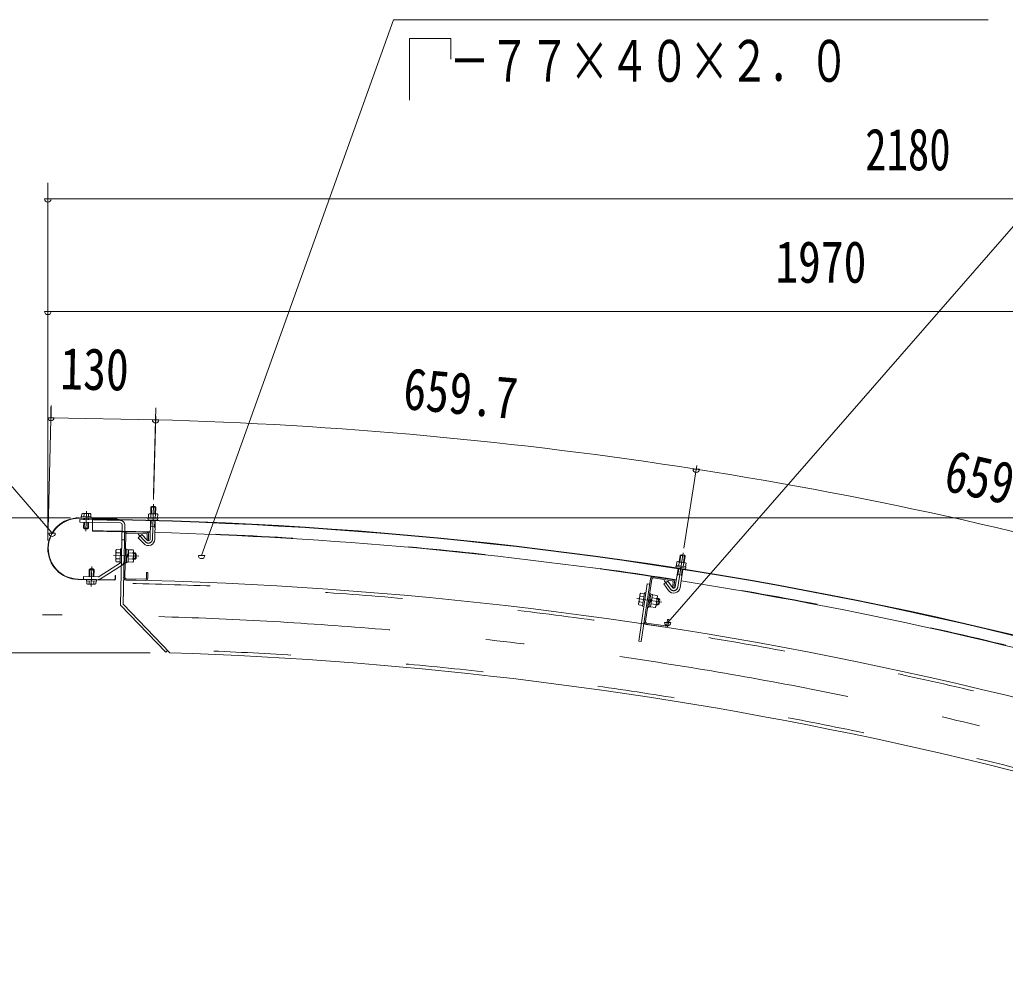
# Model space of a CAD drawing. Units: millimetres, scale not verified, with parts at other scales. Extents: x -25339 to 25345, y -10500 to 10500.
# Drawn here: x 15122 to 18187, y 5189 to 8190 of the extents above; entities that cross this region are included whole.
import ezdxf
from ezdxf.enums import TextEntityAlignment as Align

# ---------------------------------------------------------------- set-up
doc = ezdxf.new("R2010")
doc.units = ezdxf.units.MM
doc.header["$LTSCALE"] = 60
doc.linetypes.add('USER2', pattern=[10, 4, -6])
doc.linetypes.add('USER3', pattern=[24, 12, -5, 2, -5])
for name, color, linetype, lineweight in [('0-6_2-02BOLD', 7, 'Continuous', 18), ('0-7_2-12HIDDEN', 3, 'USER2', 18), ('0-8_2-22CENTER', 3, 'USER3', 18), ('0-9_2-42THIN', 4, 'Continuous', 18), ('0-A_2-52DIM', 3, 'Continuous', 18)]:
    doc.layers.add(name, color=color, linetype=linetype, lineweight=lineweight)
doc.styles.add('ＭＳ ゴシック', font='')
doc.styles.get('ＭＳ ゴシック').set_extended_font_data('MS Gothic')

msp = doc.modelspace()

# ---------------------------------------------------------------- linework, layer by layer
at = {"layer": '0-6_2-02BOLD'}
for p, q in [((15321.49, 6652.54), (15321.32, 6643.81)), ((15335.92, 6652.25), (15335.75, 6643.52)), ((15340.98, 6653.41), (15343.14, 6652.11)), ((15343.14, 6652.11), (15342.96, 6643.37)), ((15521.93, 6651.83), (15521.63, 6640.6)), ((15524.15, 6653.04), (15521.93, 6651.83)), ((15529.15, 6651.64), (15528.84, 6640.41)), ((15528.9, 6652.91), (15529.44, 6673.27)), ((15532.01, 6675.71), (15529.44, 6673.27)), ((15544.44, 6672.87), (15529.44, 6673.27)), ((15542.01, 6675.44), (15532.01, 6675.71)), ((15544.44, 6672.87), (15542.01, 6675.44)), ((15543.89, 6652.51), (15544.44, 6672.87)), ((15306.68, 6638.85), (15423.41, 6636.51)), ((15423.44, 6637.76), (15306.71, 6640.1)), ((15308.35, 6634.81), (15308.19, 6626.82)), ((15435.17, 6624.28), (15308.19, 6626.82)), ((15435.33, 6632.27), (15308.35, 6634.81)), ((15312.91, 6643.98), (15312.83, 6639.98)), ((15344.15, 6643.35), (15312.91, 6643.98)), ((15320.34, 6608.82), (15320.69, 6626.57)), ((15320.85, 6634.56), (15320.93, 6638.56)), ((15335.33, 6608.52), (15335.69, 6626.27)), ((15335.85, 6634.26), (15335.93, 6638.26)), ((15344.15, 6643.35), (15344.08, 6639.35)), ((15348.39, 6636.12), (15347.93, 6598.63)), ((15423.44, 6637.76), (15423.41, 6636.51)), ((15520.44, 6640.63), (15520.34, 6636.88)), ((15520.34, 6636.88), (15551.58, 6636.04)), ((15520.44, 6640.63), (15551.68, 6639.79)), ((15521.53, 6636.85), (15521.42, 6632.85)), ((15521.42, 6632.85), (15550.28, 6632.08)), ((15526.78, 6573.88), (15528.32, 6631.41)), ((15541.77, 6573.48), (15543.32, 6631.01)), ((15543.58, 6651.25), (15543.28, 6640.02)), ((15550.39, 6636.08), (15550.28, 6632.08)), ((15551.68, 6639.79), (15551.58, 6636.04)), ((15322.79, 6606.27), (15320.34, 6608.82)), ((15335.33, 6608.52), (15320.34, 6608.82)), ((15322.79, 6606.27), (15332.78, 6606.07)), ((15335.33, 6608.52), (15332.78, 6606.07)), ((15440.07, 6619.18), (15435.06, 6368.91)), ((15448.07, 6619.02), (15443.12, 6372.07)), ((15455.54, 6592.86), (15514.53, 6591.68)), ((15455.62, 6596.86), (15514.61, 6595.68)), ((15527.83, 6612.99), (15542.82, 6612.59)), ((15447.12, 6572.03), (15439.12, 6572.19)), ((15451.46, 6588.94), (15448.78, 6454.97)), ((15500.95, 6588.71), (15490.06, 6578.39)), ((15507.26, 6560.25), (15490.06, 6578.39)), ((15518.15, 6570.57), (15500.95, 6588.71)), ((15518.45, 6587.6), (15518.11, 6570.61)), ((15518.11, 6570.61), (15522.11, 6570.53)), ((15522.45, 6587.52), (15522.11, 6570.53)), ((15420.7, 6538.3), (15422.49, 6541.28)), ((15422.31, 6531.9), (15434.32, 6531.66)), ((15422.49, 6541.28), (15434.5, 6541.04)), ((15434.55, 6543.52), (15433.7, 6501.03)), ((15434.55, 6543.52), (15438.55, 6543.44)), ((15454.55, 6543.12), (15450.55, 6543.2)), ((15454.55, 6543.12), (15453.7, 6500.63)), ((15473.81, 6530.87), (15459.31, 6531.16)), ((15474, 6540.25), (15459.5, 6540.53)), ((15475.69, 6537.2), (15474, 6540.25)), ((15480.57, 6531.35), (15475.57, 6531.45)), ((15480.57, 6531.35), (15480.17, 6511.35)), ((15480.57, 6531.35), (15484.24, 6527.52)), ((15368.65, 6457.41), (15435.46, 6500.04)), ((15421.93, 6513.14), (15433.94, 6512.9)), ((15433.7, 6501.03), (15437.7, 6500.95)), ((15453.7, 6500.63), (15449.7, 6500.71)), ((15453.73, 6502.38), (15458.73, 6502.28)), ((15459.12, 6521.78), (15454.03, 6516.88)), ((15454.12, 6521.88), (15459.22, 6526.78)), ((15473.44, 6512.11), (15458.94, 6512.4)), ((15480.17, 6511.35), (15475.17, 6511.45)), ((15483.99, 6515.03), (15480.17, 6511.35)), ((15483.99, 6515.03), (15484.24, 6527.52)), ((17168.05, 6504.17), (17192.25, 6500.37)), ((17172.83, 6502.15), (17171.09, 6491.04)), ((17172.74, 6503.44), (17175.9, 6523.56)), ((17178.76, 6525.65), (17175.9, 6523.56)), ((17190.72, 6521.24), (17175.9, 6523.56)), ((17188.64, 6524.09), (17178.76, 6525.65)), ((17187.09, 6499.91), (17185.34, 6488.81)), ((17187.56, 6501.11), (17190.72, 6521.24)), ((17190.72, 6521.24), (17188.64, 6524.09)), ((17192.25, 6500.37), (17194.21, 6498.79)), ((17194.21, 6498.79), (17192.47, 6487.69)), ((15337.74, 6478.95), (15337.31, 6457.2)), ((15337.74, 6478.95), (15340.29, 6481.39)), ((15337.74, 6478.95), (15352.74, 6478.64)), ((15350.29, 6481.19), (15340.29, 6481.39)), ((15372.96, 6450.67), (15439.76, 6493.3)), ((15516.11, 6470.63), (15515.77, 6453.63)), ((15516.11, 6470.63), (15520.11, 6470.55)), ((15520.11, 6470.55), (15519.77, 6453.55)), ((17160.48, 6425.33), (17169.41, 6482.19)), ((17162.78, 6492.35), (17162.2, 6488.64)), ((17162.2, 6488.64), (17193.07, 6483.8)), ((17163.37, 6488.46), (17162.75, 6484.51)), ((17162.75, 6484.51), (17191.27, 6480.03)), ((17175.3, 6423.01), (17184.23, 6479.87)), ((17191.89, 6483.98), (17191.27, 6480.03)), ((15302.88, 6448.64), (15415.86, 6446.38)), ((15302.9, 6449.89), (15415.88, 6447.63)), ((15319.81, 6457.55), (15319.65, 6449.55)), ((15365.87, 6456.63), (15319.81, 6457.55)), ((15328.92, 6444.11), (15329, 6448.11)), ((15328.92, 6444.11), (15360.16, 6443.49)), ((15329.93, 6435.35), (15330.11, 6444.09)), ((15337.15, 6435.21), (15337.32, 6443.95)), ((15351.58, 6434.92), (15351.76, 6443.66)), ((15360.16, 6443.49), (15360.24, 6447.49)), ((15418.66, 6461.32), (15418.43, 6450.08)), ((15418.66, 6461.32), (15419.91, 6461.3)), ((15419.91, 6461.3), (15419.68, 6450.05)), ((15452.62, 6446.89), (15511.61, 6445.71)), ((15452.7, 6450.89), (15511.69, 6449.71)), ((17083.77, 6450.55), (17054.56, 6255.72)), ((17087.73, 6449.95), (17067.86, 6317.43)), ((17092.28, 6453.31), (17150.63, 6444.56)), ((17092.87, 6457.27), (17151.22, 6448.52)), ((17136.78, 6443.36), (17124.65, 6434.53)), ((17151.5, 6423.16), (17136.78, 6443.36)), ((17153.99, 6440.02), (17151.47, 6423.2)), ((17157.95, 6439.42), (17155.43, 6422.61)), ((17166.55, 6463.98), (17181.37, 6461.66)), ((15332.09, 6434.05), (15329.93, 6435.35)), ((17065.12, 6407.08), (17069.08, 6406.49)), ((17139.38, 6414.32), (17124.65, 6434.53)), ((17151.47, 6423.2), (17155.43, 6422.61)), ((17050.71, 6403.68), (17046.04, 6372.53)), ((17048.7, 6378.57), (17060.58, 6376.79)), ((17051.49, 6397.13), (17063.36, 6395.34)), ((17084.9, 6404.11), (17078.6, 6362.08)), ((17084.9, 6404.11), (17080.95, 6404.71)), ((17086.7, 6382.36), (17081.01, 6378.15)), ((17081.75, 6383.1), (17087.44, 6387.3)), ((17102.44, 6389.48), (17088.09, 6391.64)), ((17105.1, 6395.52), (17100.43, 6364.37)), ((17109.19, 6389.09), (17104.25, 6389.84)), ((17109.19, 6389.09), (17112.35, 6384.83)), ((17110.49, 6372.47), (17112.35, 6384.83)), ((15588.76, 6220.48), (15443.12, 6372.07)), ((17046.04, 6372.53), (17047.32, 6369.29)), ((17047.32, 6369.29), (17059.19, 6367.51)), ((17078.6, 6362.08), (17074.64, 6362.68)), ((17078.86, 6363.82), (17083.8, 6363.07)), ((17098.26, 6361.65), (17083.91, 6363.8)), ((17099.65, 6370.93), (17085.31, 6373.08)), ((17100.43, 6364.37), (17098.26, 6361.65)), ((17110.49, 6372.47), (17106.23, 6369.32)), ((17136.64, 6324.31), (17134.12, 6307.5)), ((17136.64, 6324.31), (17140.59, 6323.72)), ((17140.59, 6323.72), (17138.07, 6306.9)), ((17070.63, 6308.93), (17128.98, 6300.18)), ((17071.22, 6312.89), (17129.57, 6304.13))]:
    msp.add_line(p, q, dxfattribs=at)
for points in [[(15340.98, 6653.41), (15316.49, 6653.9), (15314.28, 6652.69), (15314.1, 6643.95)], [(15524.15, 6653.04), (15548.64, 6652.38), (15550.79, 6651.06), (15550.49, 6639.82)], [(15420.7, 6538.3), (15420.07, 6506.8), (15421.75, 6503.76), (15433.75, 6503.52)], [(15454.52, 6541.37), (15459.51, 6541.27), (15458.73, 6502.28)], [(15475.69, 6537.2), (15475.05, 6505.71), (15473.25, 6502.72), (15458.75, 6503.01)], [(17168.05, 6504.17), (17165.7, 6503.27), (17163.95, 6492.16)], [(15350.29, 6481.19), (15352.74, 6478.64), (15352.3, 6456.9)], [(17162.78, 6492.35), (17193.65, 6487.5), (17193.07, 6483.8)], [(15332.09, 6434.05), (15356.58, 6433.56), (15358.8, 6434.78), (15358.97, 6443.51)], [(17081.25, 6433.73), (17073.34, 6434.92), (17046.65, 6256.91), (17054.56, 6255.72)], [(17050.71, 6403.68), (17052.88, 6406.4), (17064.76, 6404.62)], [(17065.12, 6407.08), (17058.82, 6365.05), (17062.78, 6364.46)], [(17084.64, 6402.38), (17089.59, 6401.64), (17083.8, 6363.07)], [(17105.1, 6395.52), (17103.83, 6398.76), (17089.48, 6400.91)], [(17109.19, 6389.09), (17106.23, 6369.32), (17101.28, 6370.06)], [(15581.69, 6227.84), (15575.92, 6222.3), (15435.06, 6368.91)]]:
    msp.add_lwpolyline(points, dxfattribs=at)
for centre, radius, start, end in [((15317.8, 6648.09), 5.79, 50.30775, 88.854), ((15328.31, 6632.39), 21.27, 69.02267, 108.68311), ((15339.44, 6647.65), 5.79, 88.854, 127.38544), ((15525.42, 6647.21), 5.79, 49.93085, 88.46228), ((15535.83, 6631.44), 21.27, 68.63316, 108.29361), ((15547.06, 6646.63), 5.79, 88.46228, 127.00851), ((15304.79, 6544.37), 95.75, 88.854, 268.854), ((15304.79, 6544.37), 94.5, 88.854, 268.854), ((15192.4, -6161.8), 12797.62, 65.66528, 89.30167), ((15192.4, -6161.8), 12798.88, 65.66528, 89.30167), ((15435.06, 6619.28), 5, 358.854, 88.854), ((15435.06, 6619.28), 13, 358.854, 88.854), ((15192.4, -6161.8), 12761.37, 88.49597, 89.30167), ((15455.46, 6588.86), 8, 88.854, 178.854), ((15455.46, 6588.86), 4, 88.854, 178.854), ((15514.45, 6587.68), 4, 358.854, 88.854), ((15514.45, 6587.68), 8, 358.854, 88.854), ((15192.4, -6161.8), 12761.37, 81.1133, 88.42862), ((15521.78, 6574.01), 20, 223.46228, 358.48836), ((15521.78, 6574.01), 5, 223.46228, 358.51442), ((15446.53, 6522.03), 26.15, 157.82858, 199.87939), ((15427.85, 6536.48), 7.19, 178.854, 219.58083), ((15449.22, 6521.98), 26.15, 337.82858, 19.87941), ((15468.46, 6535.67), 7.19, 318.12717, 358.854), ((15427.29, 6508.34), 7.19, 138.12717, 178.854), ((15432.77, 6504.26), 5, 302.54407, 358.854), ((15432.77, 6504.26), 13, 302.54407, 358.854), ((15467.9, 6507.52), 7.19, 358.854, 39.58083), ((17168.56, 6498.23), 5.79, 42.54817, 81.07961), ((17176.85, 6481.26), 21.27, 61.25049, 100.91093), ((17189.95, 6494.88), 5.79, 81.07961, 119.62584), ((15365.96, 6461.63), 13, 268.854, 302.54407), ((15365.96, 6461.63), 5, 268.854, 302.54407), ((15415.93, 6450.13), 3.75, 268.854, 358.854), ((15415.93, 6450.13), 2.5, 268.854, 358.854), ((15192.4, -6161.8), 12611.38, 65.80466, 88.854), ((15452.78, 6454.89), 8, 178.854, 268.854), ((15452.78, 6454.89), 4, 178.854, 268.854), ((15511.77, 6453.71), 8, 268.854, 358.854), ((15511.77, 6453.71), 4, 268.854, 358.854), ((17091.69, 6449.36), 8, 81.47133, 171.47133), ((17091.69, 6449.36), 4, 81.47133, 171.47133), ((17150.04, 6440.61), 4, 351.47133, 81.47133), ((17150.04, 6440.61), 8, 351.47133, 81.47133), ((15192.4, -6161.8), 12761.37, 73.73062, 81.04594), ((15333.63, 6439.81), 5.79, 268.854, 307.38544), ((15344.76, 6455.08), 21.27, 249.02267, 288.68311), ((15355.28, 6439.38), 5.79, 230.30775, 268.854), ((17155.54, 6426.1), 20, 216.07961, 351.10568), ((17155.54, 6426.1), 5, 216.07961, 351.13176), ((17053.4, 6373.12), 7.19, 130.74449, 171.47133), ((17074.23, 6384.23), 26.15, 150.44592, 192.49673), ((17057.57, 6400.96), 7.19, 171.47133, 212.19815), ((17076.91, 6383.83), 26.15, 330.44592, 12.49673), ((17097.74, 6394.93), 7.19, 310.74449, 351.47133), ((17093.57, 6367.1), 7.19, 351.47133, 32.19815), ((17071.82, 6316.84), 8, 171.47133, 261.47133), ((17071.82, 6316.84), 4, 171.47133, 261.47133), ((17130.16, 6308.09), 8, 261.47133, 351.47133), ((17130.16, 6308.09), 4, 261.47133, 351.47133), ((15192.4, -6161.8), 12388.63, 67.05199, 88.16655)]:
    msp.add_arc(centre, radius, start, end, dxfattribs=at)
at = {"layer": '0-7_2-12HIDDEN'}
for radius, start, end in [(12762.62, 88.49596, 89.30167), (12762.62, 81.1133, 88.42862), (12762.62, 73.73062, 81.04594), (12600.87, 65.80389, 88.854), (12399.12, 67.01985, 88.21622)]:
    msp.add_arc((15192.4, -6161.8), radius, start, end, dxfattribs=at)
at = {"layer": '0-8_2-22CENTER'}
for p, q in [((15537.19, 6682.45), (15534.27, 6573.67)), ((15328.88, 6661.16), (15327.63, 6598.67)), ((15490.35, 6589), (15512.7, 6565.41)), ((17184.77, 6531.66), (17167.89, 6424.16)), ((15412.88, 6522.7), (15491.62, 6521.12)), ((15344.19, 6426.31), (15345.44, 6488.79)), ((17126.3, 6445.01), (17145.44, 6418.74)), ((17118.84, 6377.54), (17040.96, 6389.22))]:
    msp.add_line(p, q, dxfattribs=at)
for centre, radius, start, end in [((15521.78, 6574.01), 12.5, 223.4623, 358.4623), ((17155.54, 6426.1), 12.5, 216.07962, 351.07962), ((15192.4, -6161.8), 12500, 65.24121, 90)]:
    msp.add_arc(centre, radius, start, end, dxfattribs=at)
at = {"layer": '0-9_2-42THIN'}
for p, q in [((15530.9, 6652.85), (15531.5, 6675.22)), ((15541.89, 6652.56), (15542.49, 6674.92)), ((15322.69, 6626.53), (15322.3, 6606.78)), ((15322.93, 6638.52), (15322.85, 6634.52)), ((15333.69, 6626.3), (15333.29, 6606.56)), ((15333.93, 6638.3), (15333.85, 6634.3)), ((15540.82, 6612.64), (15541.32, 6631.07)), ((15542.73, 6609.12), (15540.82, 6612.64)), ((15475.52, 6528.95), (15483.02, 6528.8)), ((15475.22, 6513.95), (15482.72, 6513.8)), ((17174.72, 6503.13), (17178.19, 6525.23)), ((17185.58, 6501.42), (17189.05, 6523.52)), ((15339.3, 6457.16), (15339.78, 6480.91)), ((15350.3, 6456.94), (15350.78, 6480.68)), ((17179.39, 6461.97), (17182.25, 6480.18)), ((17180.83, 6458.24), (17179.39, 6461.97)), ((17103.88, 6387.36), (17111.3, 6386.25)), ((17101.66, 6372.53), (17109.07, 6371.42))]:
    msp.add_line(p, q, dxfattribs=at)
for points in [[(15527.73, 6609.53), (15529.82, 6612.94), (15530.32, 6631.36)], [(17166.01, 6460.56), (17168.52, 6463.68), (17171.38, 6481.88)]]:
    msp.add_lwpolyline(points, dxfattribs=at)
at = {"layer": '0-A_2-52DIM'}
for p, q in [((16284.05, 8189.93), (15687.21, 6523.4)), ((18134.04, 8189.93), (16284.05, 8189.93)), ((18771.39, 8189.93), (17136.75, 6314.39)), ((16334.05, 8131.38), (16462.83, 8131.38)), ((16334.05, 7939.93), (16334.05, 8131.38)), ((16462.83, 8131.38), (16462.83, 8066.98)), ((15209.04, 6569.37), (15209.04, 7682.46)), ((15219.04, 7632.46), (15199.04, 7632.46)), ((20659.04, 7632.46), (15209.04, 7632.46)), ((14534.04, 7389.93), (15222.18, 6592.25)), ((15219.04, 7282.46), (15199.04, 7282.46)), ((15209.04, 7282.47), (20659.04, 7282.47)), ((15210.23, 6604.68), (15219.62, 6989.38)), ((15218.87, 6951.89), (15217.84, 6984.95)), ((15537.93, 6714.19), (15545, 6982.87)), ((15228.87, 6951.89), (15208.87, 6951.89)), ((15544.25, 6945.38), (15218.87, 6951.89)), ((15554.25, 6945.38), (15534.25, 6945.38)), ((15544.57, 6957.15), (15537.59, 6697.1)), ((17187.04, 6546.14), (17227.38, 6803.15)), ((17235.55, 6791.51), (17215.55, 6791.51)), ((15279.79, 6639.93), (13709.04, 6639.93)), ((15329.79, 6640.12), (19509.39, 6640.12)), ((15232.18, 6592.25), (15212.18, 6592.25)), ((15697.21, 6523.4), (15677.21, 6523.4)), ((17146.75, 6314.39), (17126.75, 6314.39)), ((15527.42, 6219.93), (14059.05, 6219.93))]:
    msp.add_line(p, q, dxfattribs=at)
for centre, radius, start, end in [((15209.04, 7632.46), 10, 180, 0), ((15209.04, 7282.46), 10, 180, 0), ((15218.87, 6951.89), 10, 180, 0), ((15544.25, 6945.38), 10, 180, 0), ((15192.38, -6161.88), 13111.98, 81.07959, 88.46222), ((17225.55, 6791.51), 10, 180, 0), ((15192.37, -6161.88), 13111.99, 73.69698, 81.07959), ((15222.18, 6592.25), 10, 180, 0), ((15687.21, 6523.4), 10, 180, 0), ((17136.75, 6314.39), 10, 180, 0)]:
    msp.add_arc(centre, radius, start, end, dxfattribs=at)

# ---------------------------------------------------------------- texts
at = {"layer": '0-A_2-52DIM', "color": 7, "style": 'ＭＳ ゴシック'}
for s, width, p in [('\u3000－７７×４０×２．０', 0.7, (16334.05, 7957.7)), ('2180', 0.75, (17751.01, 7682.46)), ('1970', 0.8, (17471.35, 7332.46))]:
    msp.add_text(s, height=130.2, dxfattribs=dict(at, width=width)).set_placement(p, align=Align.BOTTOM_LEFT)
at = {"layer": '0-A_2-52DIM', "color": 7, "style": 'ＭＳ ゴシック', "width": 0.8}
for s, rotation, p in [('130', 358.854, (15246.18, 7001.35)), ('659.7', 354.771, (16306.91, 6940.55)), ('659.7', 347.388, (17981.27, 6688.73))]:
    msp.add_text(s, height=130.2, rotation=rotation, dxfattribs=at).set_placement(p, align=Align.BOTTOM_LEFT)

doc.saveas('drawing.dxf')
